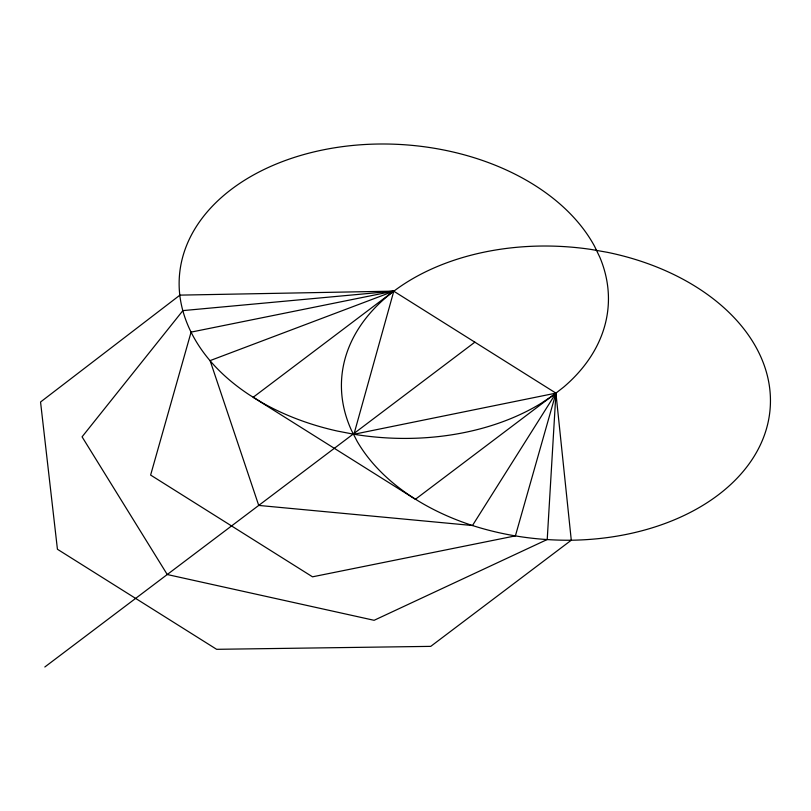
<?xml version="1.0" encoding="UTF-8"?>
<svg xmlns="http://www.w3.org/2000/svg" width="811" height="811" viewBox="0 0 811 811"><rect width="100%" height="100%" fill="white"/><g stroke="black" fill="none" stroke-linecap="round" stroke-linejoin="round"><path stroke-width="1.22" d="M555.93 393.132L472.468 525.518A214.773 146.75 3.8 0 1 357.175 441.387L351.457 430.327A214.773 146.75 3.8 0 1 590.966 249.423L607.459 252.333A214.773 146.75 3.8 0 1 769.669 413.225A214.773 146.75 3.8 0 1 571.279 540.217C537.835 540.552 504.33 535.736 472.468 525.518L258.729 505.425L210.1 360.611L393.781 291.21L353.941 434.26A214.905 146.842 3.8 0 0 541.008 403.402L552.808 395.575L563.635 387.111A214.905 146.842 3.8 0 0 599.816 257.219L594.453 246.088A214.905 146.842 3.8 0 0 349.876 145.747A214.905 146.842 3.8 0 0 179.383 290.814C181.552 320.041 196.414 346.946 216.466 367.788A214.905 146.842 3.8 0 0 249.606 395.028L262.521 402.895A214.905 146.842 3.8 0 0 337.518 431.087L353.941 434.26L555.93 393.132L547.222 539.508L374.104 620.303L167.248 574.523L82.073 436.835L182.88 310.613L393.68 291.139L555.93 393.132L571.279 540.217L430.742 646.367L216.628 649.317L57.429 549.25L40.55 402.003L179.941 295.123L393.68 291.139L253.144 397.299L415.394 499.282L555.93 393.132L515.401 535.868L312.509 576.824L150.623 475.064L191.092 332.115L393.68 291.139M44.818 666.997L474.861 342.171"/></g></svg>
